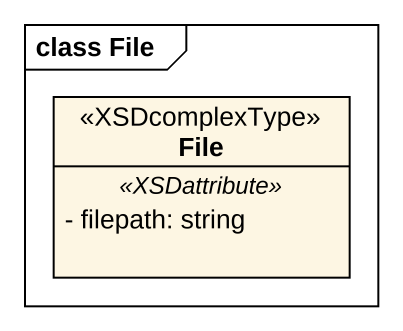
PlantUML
@startuml
mainframe class File
hide circle
hide empty members
skinparam classAttributeIconSize 0
class "File" as File_ <<XSDcomplexType>> {
  .. <<XSDattribute>> ..
  - filepath: string
}
@enduml
